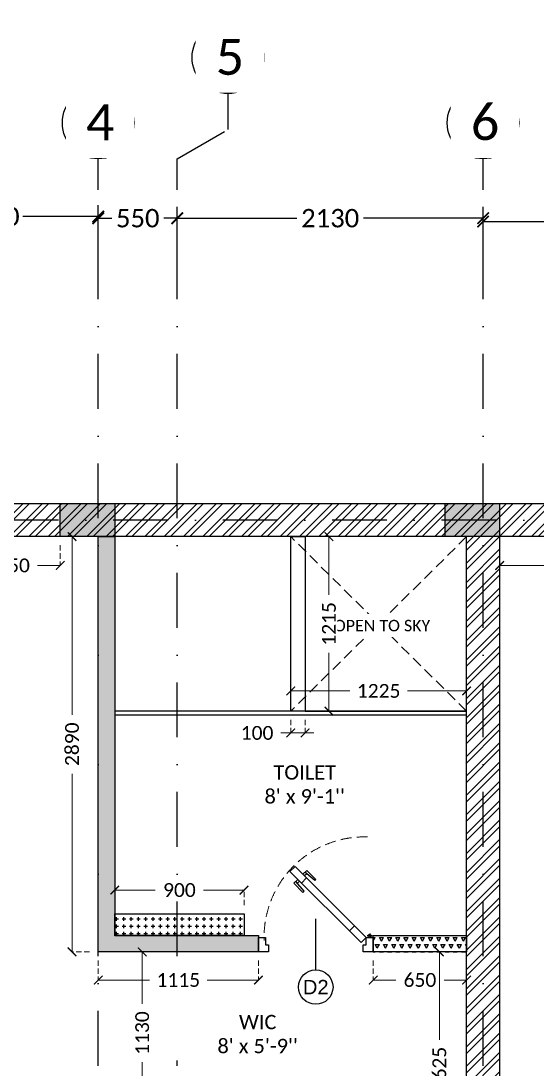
# Model space of a CAD drawing. Header units: millimetres. Extents: x -15000 to 28550, y -17045 to 28620.
# Drawn here: x 3907 to 7501, y 9685 to 16979 of the extents above; entities that cross this region are included whole.
import ezdxf
from ezdxf.enums import TextEntityAlignment as Align

# ---------------------------------------------------------------- set-up
doc = ezdxf.new("R2010")
doc.units = ezdxf.units.MM
doc.header["$LTSCALE"] = 150
for name, pattern in [('$ZCDB_AUDIT_GENERATED_701D', [0]), ('3BHK-W(SB)$0$HIDDEN', [0.375, 0.25, -0.125]), ('DASHDOTX2', [50.8, 25.4, -12.7, 0, -12.7]), ('DASHED', [0.75, 0.5, -0.25])]:
    doc.linetypes.add(name, pattern=pattern)
for name, color, linetype in [('ad-Column', 3, 'Continuous'), ('ad-Column Hatch', 125, 'Continuous'), ('ad-Door', 11, 'Continuous'), ('ad-Elevation 10', 8, 'Continuous'), ('ad-Furniture', 8, 'Continuous'), ('ad-Grid', 8, 'DASHDOTX2'), ('ad-Ledge wall', 6, 'Continuous'), ('ad-Text main', 7, 'Continuous'), ('ad-Text Main_Door&window Label', 7, 'Continuous'), ('ad-Wall', 240, 'Continuous'), ('ad-Wall hatch', 8, 'Continuous')]:
    doc.layers.add(name, color=color, linetype=linetype)
doc.layers.add('ad-Dimension', color=5, linetype='Continuous', lineweight=0, true_color=0x0000ff)
doc.layers.add('ad-Glass Sectionline', color=140, linetype='Continuous', true_color=0x00bfff)
doc.layers.get('ad-Furniture').off()
doc.styles.add('New Text Style', font='arial.ttf', dxfattribs={"height": 100})
doc.styles.get("Standard").update_dxf_attribs({"font": 'calibril.ttf'})
doc.dimstyles.new('A-75-DIM-INT (Framing)', dxfattribs={"dimscale": 100, "dimtxt": 0.8, "dimasz": 0.5, "dimexe": 0, "dimexo": 0.5, "dimgap": 0.5, "dimtad": 0, "dimdec": 0, "dimdsep": 46, "dimtxsty": 'Standard', "dimblk": 'ARCHTICK', "dimcen": 0.025, "dimclrd": 256, "dimclre": 256, "dimclrt": 256, "dimazin": 2, "dimtfac": 1, "dimtdec": 0, "dimtmove": 1, "dimatfit": 0, "dimldrblk": 'ARCHTICK', "dimfxl": 1, "dimtfill": 1, "dimtolj": 1, "dimtzin": 0, "dimarcsym": 0})
pattern_1 = [(60, (4445, 8645), (-28.575, 49.49335), [28.575, -28.575]), (120, (4445, 8645), (-57.15, 3e-08), [28.575, -28.575]), (0, (4430.712, 8669.747), (28.575, 49.49335), [28.575, -28.575])]

# ---------------------------------------------------------------- blocks, each defined once
blk = doc.blocks.new('_ArchTick')
at = {"color": 0, "linetype": 'ByBlock', "const_width": 0.15}
blk.add_lwpolyline([(-0.5, -0.5), (0.5, 0.5)], dxfattribs=at)
blk = doc.blocks.new('*D113')
at = {"layer": 'ad-Dimension', "lineweight": -2}
for p, q in [((2945, 15282.3), (2945, 15697.7)), ((4445, 15282.3), (4445, 15697.7)), ((2945, 15617.7), (3470.1, 15617.7)), ((4445, 15617.7), (3919.9, 15617.7))]:
    blk.add_line(p, q, dxfattribs=at)
at = {"layer": 'Defpoints', "color": 0}
for p in [(4445, 15617.7), (2945, 15202.3), (4445, 15202.3)]:
    blk.add_point(p, dxfattribs=at)
at = {"layer": 'ad-Dimension', "lineweight": -2, "xscale": 80, "yscale": 80, "zscale": 80, "rotation": 180}
blk.add_blockref('_ArchTick', (2945, 15617.7), dxfattribs=at)
at = {"layer": 'ad-Dimension', "lineweight": -2, "xscale": 80, "yscale": 80, "zscale": 80}
blk.add_blockref('_ArchTick', (4445, 15617.7), dxfattribs=at)
at = {"layer": 'ad-Dimension', "insert": (3695, 15617.7), "char_height": 128, "attachment_point": 5, "bg_fill": 3, "box_fill_scale": 1.1, "bg_fill_color": 257, "bg_fill_transparency": 0}
blk.add_mtext('\\A1;1500', dxfattribs=at)
blk = doc.blocks.new('*D114')
at = {"layer": 'ad-Dimension', "lineweight": -2}
for p, q in [((4445, 15219.9), (4445, 15685.8)), ((4995, 15305.7), (4995, 15685.8)), ((4445, 15605.8), (4538.8, 15605.8)), ((4995, 15605.8), (4901.2, 15605.8))]:
    blk.add_line(p, q, dxfattribs=at)
at = {"layer": 'Defpoints', "color": 0}
for p in [(4995, 15605.8), (4995, 15225.7), (4445, 15139.9)]:
    blk.add_point(p, dxfattribs=at)
at = {"layer": 'ad-Dimension', "lineweight": -2, "xscale": 80, "yscale": 80, "zscale": 80, "rotation": 180}
blk.add_blockref('_ArchTick', (4445, 15605.8), dxfattribs=at)
at = {"layer": 'ad-Dimension', "lineweight": -2, "xscale": 80, "yscale": 80, "zscale": 80}
blk.add_blockref('_ArchTick', (4995, 15605.8), dxfattribs=at)
at = {"layer": 'ad-Dimension', "insert": (4720, 15605.8), "char_height": 128, "attachment_point": 5, "bg_fill": 3, "box_fill_scale": 1.1, "bg_fill_color": 257, "bg_fill_transparency": 0}
blk.add_mtext('\\A1;550', dxfattribs=at)
blk = doc.blocks.new('*D115')
at = {"layer": 'ad-Dimension', "lineweight": -2}
for p, q in [((4995, 15219.9), (4995, 15685.8)), ((7125, 15305.7), (7125, 15685.8)), ((4995, 15605.8), (5828, 15605.8)), ((7125, 15605.8), (6292, 15605.8))]:
    blk.add_line(p, q, dxfattribs=at)
at = {"layer": 'Defpoints', "color": 0}
for p in [(7125, 15605.8), (7125, 15225.7), (4995, 15139.9)]:
    blk.add_point(p, dxfattribs=at)
at = {"layer": 'ad-Dimension', "lineweight": -2, "xscale": 80, "yscale": 80, "zscale": 80, "rotation": 180}
blk.add_blockref('_ArchTick', (4995, 15605.8), dxfattribs=at)
at = {"layer": 'ad-Dimension', "lineweight": -2, "xscale": 80, "yscale": 80, "zscale": 80}
blk.add_blockref('_ArchTick', (7125, 15605.8), dxfattribs=at)
at = {"layer": 'ad-Dimension', "insert": (6060, 15605.8), "char_height": 128, "attachment_point": 5, "bg_fill": 3, "box_fill_scale": 1.1, "bg_fill_color": 257, "bg_fill_transparency": 0}
blk.add_mtext('\\A1;2130', dxfattribs=at)
blk = doc.blocks.new('*D116')
at = {"layer": 'ad-Dimension', "lineweight": -2}
for p, q in [((7125, 15282.3), (7125, 15662.4)), ((8425, 15282.3), (8425, 15662.4)), ((7125, 15582.4), (7550.1, 15582.4)), ((8425, 15582.4), (7999.9, 15582.4))]:
    blk.add_line(p, q, dxfattribs=at)
at = {"layer": 'Defpoints', "color": 0}
for p in [(8425, 15582.4), (7125, 15202.3), (8425, 15202.3)]:
    blk.add_point(p, dxfattribs=at)
at = {"layer": 'ad-Dimension', "lineweight": -2, "xscale": 80, "yscale": 80, "zscale": 80, "rotation": 180}
blk.add_blockref('_ArchTick', (7125, 15582.4), dxfattribs=at)
at = {"layer": 'ad-Dimension', "lineweight": -2, "xscale": 80, "yscale": 80, "zscale": 80}
blk.add_blockref('_ArchTick', (8425, 15582.4), dxfattribs=at)
at = {"layer": 'ad-Dimension', "insert": (7775, 15582.4), "char_height": 128, "attachment_point": 5, "bg_fill": 3, "box_fill_scale": 1.1, "bg_fill_color": 257, "bg_fill_transparency": 0}
blk.add_mtext('\\A1;1300', dxfattribs=at)
blk = doc.blocks.new('zw$6AA0')
at = {"layer": 'ad-Column Hatch', "transparency": 33554687}
h = blk.add_hatch(color=256, dxfattribs=at)
h.dxf.hatch_style = 1
h.paths.add_polyline_path([(0, -230), (380, -230), (380, 0), (0, 0)])
at = {"layer": 'ad-Column'}
blk.add_lwpolyline([(0, -230), (380, -230), (380, 0), (0, 0)], close=True, dxfattribs=at)
blk = doc.blocks.new('1625E_Columns')
at = {"layer": 'ad-Column', "xscale": -1, "rotation": 359.9999999999997}
for p in [(4560, 13620), (7240, 13620)]:
    blk.add_blockref('zw$6AA0', p, dxfattribs=at)
blk = doc.blocks.new('$ZCDB_AUDIT_GENERATED_C85C')
at = {"color": 8}
for points in [[(675, 75), (141.8, 359.5)], [(625, 75), (75, 75)], [(50, 25), (50, 0), (0, 0), (0, 50), (25, 50)], [(700, 0), (0, 0)], [(625, 25), (75, 25)], [(675, 50), (700, 50), (700, 0), (650, 0), (650, 25)]]:
    blk.add_lwpolyline(points, dxfattribs=at)
for points in [[(75, 25), (25, 25), (25, 75), (75, 75)], [(675, 25), (625, 25), (625, 75), (675, 75)]]:
    blk.add_lwpolyline(points, close=True, dxfattribs=at)
at = {"color": 140}
for points in [[(625, 60), (75, 60)], [(625, 40), (75, 40)]]:
    blk.add_lwpolyline(points, dxfattribs=at)
at = {"color": 8, "linetype": '$ZCDB_AUDIT_GENERATED_701D'}
blk.add_arc((497.1, 38.3), 473.6, 122.81509, 175.55912, dxfattribs=at)
blk = doc.blocks.new('*U70')
at = {"xscale": -1}
blk.add_blockref('$ZCDB_AUDIT_GENERATED_C85C', (700, 0), dxfattribs=at)
blk = doc.blocks.new('zw$B1C6')
at = {"transparency": 33554559}
h = blk.add_hatch(color=256, dxfattribs=at)
h.dxf.hatch_style = 1
h.set_gradient(color1=(153, 204, 0), color2=(63, 127, 0), name='INVSPHERICAL')
h.paths.add_polyline_path([(0, 0), (-1125, 0), (-1125, -1215), (0, -1215)])
at = {"layer": 'ad-Elevation 10', "linetype": 'DASHED'}
for points in [[(0, -1215), (-1225, 0)], [(0, 0), (-1225, -1215)]]:
    blk.add_lwpolyline(points, dxfattribs=at)
at = {"layer": 'ad-Elevation 10'}
for points in [[(0, 0), (-1125, 0), (-1125, -1215), (0, -1215)], [(-1225, 0), (-1125, 0), (-1125, -1215), (-1225, -1215)]]:
    blk.add_lwpolyline(points, close=True, dxfattribs=at)
at = {"layer": 'ad-Text main', "color": 0, "insert": (-588.8, -619.7), "char_height": 80, "width": 765.811, "attachment_point": 5, "bg_fill": 2}
blk.add_mtext('OPEN TO SKY', dxfattribs=at)
blk = doc.blocks.new('zw$2927')
at = {"layer": 'ad-Glass Sectionline'}
blk.add_lwpolyline([(-7560, -1470), (-5110, -1470), (-5110, -1445), (-7560, -1445)], close=True, dxfattribs=at)
at = {"xscale": -1}
blk.add_blockref('*U70', (-6335, -1470), dxfattribs=at)
blk.add_blockref('zw$B1C6', (-5110, -230))
blk = doc.blocks.new('*U75')
for p, q in [((-463.3, 543.1), (-478.2, 528.2)), ((-528.5, 478), (-513.6, 492.9)), ((-8.3, 111.1), (-41.7, 111.1)), ((-25, 127.8), (-25, 94.4))]:
    blk.add_line(p, q)
for points in [[(-545, 595), (-464.2, 514.2), (-499.5, 478.8), (-580.3, 559.6)], [(-130.8, 180.8), (-464.2, 514.2), (-499.5, 478.8), (-166.2, 145.5)], [(-50, 100), (-130.8, 180.8), (-166.2, 145.5), (-85.4, 64.6)], [(-750, 100), (-750, 50), (-728.6, 50), (-728.6, 35.7), (-728.6, 0), (-800, 0), (-800, 100)], [(-50, 100), (0, 100), (0, 0), (-71.4, 0), (-71.4, 35.7), (-71.4, 50), (-50, 50)]]:
    blk.add_lwpolyline(points, close=True)
for points in [[(-490, 540), (-462.5, 567.5), (-399.7, 504.7), (-407.6, 496.8), (-476.2, 553.8)], [(-525.4, 504.7), (-552.8, 477.2), (-490, 414.3), (-482.2, 422.2), (-539.2, 490.8)]]:
    blk.add_lwpolyline(points)
blk.add_circle((-25, 111.1), 11.1)
at = {"color": 8, "linetype": 'DASHED', "lineweight": 0}
blk.add_arc((-62.1, 102.1), 698.3, 88.18808, 181.81192, dxfattribs=at)
at = {"layer": 'ad-Text Main_Door&window Label'}
blk.add_line((-400, -125), (-400, 230), dxfattribs=at)
blk.add_circle((-400.3, -245), 120, dxfattribs=at)
at = {"layer": 'ad-Text Main_Door&window Label', "style": 'New Text Style'}
blk.add_attdef('D1', text='', height=100, dxfattribs=at).set_placement((-400.3, -245), align=Align.MIDDLE_CENTER)
blk = doc.blocks.new('zw$42B5')
at = {"layer": 'ad-Wall hatch', "transparency": 33554610}
h = blk.add_hatch(dxfattribs=at)
h.set_pattern_fill('ANSI32', color=256, scale=10)
h.paths.add_polyline_path([(8310, 4745), (8540, 4745), (8540, 230), (9240, 230), (9240, 0), (0, 0), (0, 4745), (2830, 4745), (2830, 8645), (0, 8645), (0, 13620), (12120, 13620), (12120, 10220), (11890, 10220), (11890, 13390), (7240, 13390), (7240, 8645), (7010, 8645), (7010, 13390), (230, 13390), (230, 8875), (3345, 8875), (3345, 8645), (3060, 8645), (3060, 4745), (3345, 4745), (3345, 4515), (230, 4515), (230, 230), (8310, 230)])
h = blk.add_hatch(dxfattribs=at)
h.set_pattern_fill('TRIANG', color=256, scale=6)
h.set_pattern_definition(pattern_1)
h.paths.add_polyline_path([(5560, 10615), (5560, 10500), (4445, 10500), (4445, 13390), (4560, 13390), (4560, 10615)])
h = blk.add_hatch(dxfattribs=at)
h.set_pattern_fill('TRIDOTS', color=256, scale=10)
h.set_pattern_definition([(0, (4560, 10615), (127, 219.97), [0, -254])])
h.paths.add_polyline_path([(4560, 10765), (5460, 10765), (5460, 10615), (4560, 10615)])
h = blk.add_hatch(dxfattribs=at)
h.set_pattern_fill('PLUS', color=256, scale=2)
h.set_pattern_definition([(0, (4560, 10627.7), (0, 50.8), [25.4, -25.4]), (90, (4572.7, 10615), (-50.8, 3e-15), [25.4, -25.4])])
h.paths.add_polyline_path([(4560, 10765), (5460, 10765), (5460, 10615), (4560, 10615)])
h = blk.add_hatch(dxfattribs=at)
h.set_pattern_fill('TRIANG', color=256, scale=6)
h.set_pattern_definition(pattern_1)
h.paths.add_polyline_path([(6360, 10615), (7010, 10615), (7010, 10500), (6360, 10500)])
at = {"layer": 'ad-Ledge wall'}
blk.add_lwpolyline([(4560, 10765), (5460, 10765), (5460, 10615), (4560, 10615)], close=True, dxfattribs=at)
at = {"layer": 'ad-Wall'}
blk.add_lwpolyline([(2830, 4745), (2830, 8645), (0, 8645), (0, 13620), (12120, 13620), (12120, 10220), (11890, 10220), (11890, 13390), (7240, 13390), (7240, 8645), (7010, 8645), (7010, 13390), (230, 13390), (230, 8875), (3345, 8875), (3345, 8645), (3060, 8645), (3060, 4745)], dxfattribs=at)
for points in [[(5560, 10615), (5560, 10500), (4445, 10500), (4445, 13390), (4560, 13390), (4560, 10615)], [(6360, 10615), (7010, 10615), (7010, 10500), (6360, 10500)]]:
    blk.add_lwpolyline(points, close=True, dxfattribs=at)
at = {"layer": 'ad-Door', "ltscale": 5}
blk.add_blockref('*U75', (6360, 10500), dxfattribs=at).add_auto_attribs({'D1': 'D2'})
blk = doc.blocks.new('zw$3849')
at = {"layer": 'ad-Text main', "char_height": 100, "width": 1424.195, "attachment_point": 5, "bg_fill": 2}
for s, insert in [("TOILET\\P8' x 9'-1''", (5882.8, 11665)), ("WIC \\P8' x 5'-9''", (5555, 9927.5))]:
    blk.add_mtext(s, dxfattribs=dict(at, insert=insert))
blk = doc.blocks.new('1625_East Villa')
at = {"layer": 'ad-Furniture'}
blk.add_blockref('zw$2927', (12120, 13620), dxfattribs=at)
at = {"layer": 'ad-Wall'}
blk.add_blockref('zw$42B5', (0, 0), dxfattribs=at)
at = {"layer": 'ad-Text main'}
blk.add_blockref('zw$3849', (0, 0), dxfattribs=at)
blk.add_blockref('1625E_Columns', (0, 0))
blk = doc.blocks.new('*D208')
at = {"layer": 'ad-Dimension', "linetype": '3BHK-W(SB)$0$HIDDEN', "lineweight": -2}
for p, q in [((6360, -3180), (6360, -3316)), ((7010, -3180), (7010, -3316))]:
    blk.add_line(p, q, dxfattribs=at)
at = {"layer": 'ad-Dimension', "lineweight": -2}
for p, q in [((6360, -3316), (6517.3, -3316)), ((7010, -3316), (6852.7, -3316))]:
    blk.add_line(p, q, dxfattribs=at)
at = {"layer": 'Defpoints', "color": 0}
for p in [(6360, -3120), (7010, -3120), (7010, -3316)]:
    blk.add_point(p, dxfattribs=at)
at = {"layer": 'ad-Dimension', "lineweight": -2, "xscale": 60, "yscale": 60, "zscale": 60, "rotation": 180}
blk.add_blockref('_ArchTick', (6360, -3316), dxfattribs=at)
at = {"layer": 'ad-Dimension', "lineweight": -2, "xscale": 60, "yscale": 60, "zscale": 60}
blk.add_blockref('_ArchTick', (7010, -3316), dxfattribs=at)
at = {"layer": 'ad-Dimension', "insert": (6685, -3316), "char_height": 96, "attachment_point": 5, "bg_fill": 3, "box_fill_scale": 1.1, "bg_fill_color": 257, "bg_fill_transparency": 0}
blk.add_mtext('\\A1;650', dxfattribs=at)
blk = doc.blocks.new('*D209')
at = {"layer": 'ad-Dimension', "linetype": '3BHK-W(SB)$0$HIDDEN', "lineweight": -2}
for p, q in [((6950, -3120), (6820.5, -3120)), ((6950, -4745), (6820.5, -4745))]:
    blk.add_line(p, q, dxfattribs=at)
at = {"layer": 'ad-Dimension', "lineweight": -2}
for p, q in [((6820.5, -3120), (6820.5, -3731.2)), ((6820.5, -4745), (6820.5, -4133.8))]:
    blk.add_line(p, q, dxfattribs=at)
at = {"layer": 'Defpoints', "color": 0}
for p in [(7010, -3120), (6820.5, -4745), (7010, -4745)]:
    blk.add_point(p, dxfattribs=at)
at = {"layer": 'ad-Dimension', "lineweight": -2, "xscale": 60, "yscale": 60, "zscale": 60}
for p, rotation in [((6820.5, -3120), 90), ((6820.5, -4745), 270)]:
    blk.add_blockref('_ArchTick', p, dxfattribs=dict(at, rotation=rotation))
at = {"layer": 'ad-Dimension', "insert": (6820.5, -3932.5), "char_height": 96, "attachment_point": 5, "rotation": 90, "bg_fill": 3, "box_fill_scale": 1.1, "bg_fill_color": 257, "bg_fill_transparency": 0}
blk.add_mtext('\\A1;1625', dxfattribs=at)
blk = doc.blocks.new('*D213')
at = {"layer": 'ad-Dimension', "linetype": '3BHK-W(SB)$0$HIDDEN', "lineweight": -2}
for p, q in [((3530, -290), (3530, -430.7)), ((4180, -290), (4180, -430.7))]:
    blk.add_line(p, q, dxfattribs=at)
at = {"layer": 'ad-Dimension', "lineweight": -2}
for p, q in [((3530, -430.7), (3687.3, -430.7)), ((4180, -430.7), (4022.7, -430.7))]:
    blk.add_line(p, q, dxfattribs=at)
at = {"layer": 'Defpoints', "color": 0}
for p in [(3530, -230), (4180, -230), (4180, -430.7)]:
    blk.add_point(p, dxfattribs=at)
at = {"layer": 'ad-Dimension', "lineweight": -2, "xscale": 60, "yscale": 60, "zscale": 60, "rotation": 180}
blk.add_blockref('_ArchTick', (3530, -430.7), dxfattribs=at)
at = {"layer": 'ad-Dimension', "lineweight": -2, "xscale": 60, "yscale": 60, "zscale": 60}
blk.add_blockref('_ArchTick', (4180, -430.7), dxfattribs=at)
at = {"layer": 'ad-Dimension', "insert": (3855, -430.7), "char_height": 96, "attachment_point": 5, "bg_fill": 3, "box_fill_scale": 1.1, "bg_fill_color": 257, "bg_fill_transparency": 0}
blk.add_mtext('\\A1;650', dxfattribs=at)
blk = doc.blocks.new('*D214')
at = {"layer": 'ad-Dimension', "linetype": '3BHK-W(SB)$0$HIDDEN', "lineweight": -2}
for p, q in [((7240, -290), (7240, -430.7)), ((8365, -290), (8365, -430.7))]:
    blk.add_line(p, q, dxfattribs=at)
at = {"layer": 'ad-Dimension', "lineweight": -2}
for p, q in [((7240, -430.7), (7601.2, -430.7)), ((8365, -430.7), (8003.8, -430.7))]:
    blk.add_line(p, q, dxfattribs=at)
at = {"layer": 'Defpoints', "color": 0}
for p in [(7240, -230), (8365, -230), (8365, -430.7)]:
    blk.add_point(p, dxfattribs=at)
at = {"layer": 'ad-Dimension', "lineweight": -2, "xscale": 60, "yscale": 60, "zscale": 60, "rotation": 180}
blk.add_blockref('_ArchTick', (7240, -430.7), dxfattribs=at)
at = {"layer": 'ad-Dimension', "lineweight": -2, "xscale": 60, "yscale": 60, "zscale": 60}
blk.add_blockref('_ArchTick', (8365, -430.7), dxfattribs=at)
at = {"layer": 'ad-Dimension', "insert": (7802.5, -430.7), "char_height": 96, "attachment_point": 5, "bg_fill": 3, "box_fill_scale": 1.1, "bg_fill_color": 257, "bg_fill_transparency": 0}
blk.add_mtext('\\A1;1125', dxfattribs=at)
blk = doc.blocks.new('*D221')
at = {"layer": 'ad-Dimension', "linetype": '3BHK-W(SB)$0$HIDDEN', "lineweight": -2}
for p, q in [((4385, -230), (4262.5, -230)), ((4385, -3120), (4262.5, -3120))]:
    blk.add_line(p, q, dxfattribs=at)
at = {"layer": 'ad-Dimension', "lineweight": -2}
for p, q in [((4262.5, -230), (4262.5, -1469.3)), ((4262.5, -3120), (4262.5, -1880.7))]:
    blk.add_line(p, q, dxfattribs=at)
at = {"layer": 'Defpoints', "color": 0}
for p in [(4445, -230), (4262.5, -3120), (4445, -3120)]:
    blk.add_point(p, dxfattribs=at)
at = {"layer": 'ad-Dimension', "lineweight": -2, "xscale": 60, "yscale": 60, "zscale": 60}
for p, rotation in [((4262.5, -230), 90), ((4262.5, -3120), 270)]:
    blk.add_blockref('_ArchTick', p, dxfattribs=dict(at, rotation=rotation))
at = {"layer": 'ad-Dimension', "insert": (4262.5, -1675), "char_height": 96, "attachment_point": 5, "rotation": 90, "bg_fill": 3, "box_fill_scale": 1.1, "bg_fill_color": 257, "bg_fill_transparency": 0}
blk.add_mtext('\\A1;2890', dxfattribs=at)
blk = doc.blocks.new('*D222')
at = {"layer": 'ad-Dimension', "linetype": '3BHK-W(SB)$0$HIDDEN', "lineweight": -2}
for p, q in [((4445, -3180), (4445, -3316)), ((5560, -3180), (5560, -3316))]:
    blk.add_line(p, q, dxfattribs=at)
at = {"layer": 'ad-Dimension', "lineweight": -2}
for p, q in [((4445, -3316), (4801.2, -3316)), ((5560, -3316), (5203.8, -3316))]:
    blk.add_line(p, q, dxfattribs=at)
at = {"layer": 'Defpoints', "color": 0}
for p in [(4445, -3120), (5560, -3120), (5560, -3316)]:
    blk.add_point(p, dxfattribs=at)
at = {"layer": 'ad-Dimension', "lineweight": -2, "xscale": 60, "yscale": 60, "zscale": 60, "rotation": 180}
blk.add_blockref('_ArchTick', (4445, -3316), dxfattribs=at)
at = {"layer": 'ad-Dimension', "lineweight": -2, "xscale": 60, "yscale": 60, "zscale": 60}
blk.add_blockref('_ArchTick', (5560, -3316), dxfattribs=at)
at = {"layer": 'ad-Dimension', "insert": (5002.5, -3316), "char_height": 96, "attachment_point": 5, "bg_fill": 3, "box_fill_scale": 1.1, "bg_fill_color": 257, "bg_fill_transparency": 0}
blk.add_mtext('\\A1;1115', dxfattribs=at)
blk = doc.blocks.new('*D232')
at = {"layer": 'ad-Dimension', "linetype": '3BHK-W(SB)$0$HIDDEN', "lineweight": -2}
for p, q in [((4620, -3120), (4751, -3120)), ((4620, -4250), (4751, -4250))]:
    blk.add_line(p, q, dxfattribs=at)
at = {"layer": 'ad-Dimension', "lineweight": -2}
for p, q in [((4751, -3120), (4751, -3481.6)), ((4751, -4250), (4751, -3888.4))]:
    blk.add_line(p, q, dxfattribs=at)
at = {"layer": 'Defpoints', "color": 0}
for p in [(4560, -3120), (4751, -3120), (4560, -4250)]:
    blk.add_point(p, dxfattribs=at)
at = {"layer": 'ad-Dimension', "lineweight": -2, "xscale": 60, "yscale": 60, "zscale": 60}
for p, rotation in [((4751, -3120), 90), ((4751, -4250), 270)]:
    blk.add_blockref('_ArchTick', p, dxfattribs=dict(at, rotation=rotation))
at = {"layer": 'ad-Dimension', "insert": (4751, -3685), "char_height": 96, "attachment_point": 5, "rotation": 90, "bg_fill": 3, "box_fill_scale": 1.1, "bg_fill_color": 257, "bg_fill_transparency": 0}
blk.add_mtext('\\A1;1130', dxfattribs=at)
blk = doc.blocks.new('*D235')
at = {"layer": 'ad-Dimension', "linetype": '3BHK-W(SB)$0$HIDDEN', "lineweight": -2}
for p, q in [((4560, -2795), (4560, -2690)), ((5460, -2795), (5460, -2690))]:
    blk.add_line(p, q, dxfattribs=at)
at = {"layer": 'ad-Dimension', "lineweight": -2}
for p, q in [((4560, -2690), (4841.3, -2690)), ((5460, -2690), (5178.7, -2690))]:
    blk.add_line(p, q, dxfattribs=at)
at = {"layer": 'Defpoints', "color": 0}
for p in [(5460, -2690), (4560, -2855), (5460, -2855)]:
    blk.add_point(p, dxfattribs=at)
at = {"layer": 'ad-Dimension', "lineweight": -2, "xscale": 60, "yscale": 60, "zscale": 60, "rotation": 180}
blk.add_blockref('_ArchTick', (4560, -2690), dxfattribs=at)
at = {"layer": 'ad-Dimension', "lineweight": -2, "xscale": 60, "yscale": 60, "zscale": 60}
blk.add_blockref('_ArchTick', (5460, -2690), dxfattribs=at)
at = {"layer": 'ad-Dimension', "insert": (5010, -2690), "char_height": 96, "attachment_point": 5, "bg_fill": 3, "box_fill_scale": 1.1, "bg_fill_color": 257, "bg_fill_transparency": 0}
blk.add_mtext('\\A1;900', dxfattribs=at)
blk = doc.blocks.new('*D241')
at = {"layer": 'ad-Dimension', "linetype": '3BHK-W(SB)$0$HIDDEN', "lineweight": -2}
for p, q in [((5945, -230), (6051.6, -230)), ((5945, -1445), (6051.6, -1445))]:
    blk.add_line(p, q, dxfattribs=at)
at = {"layer": 'ad-Dimension', "lineweight": -2}
for p, q in [((6051.6, -230), (6051.6, -636.2)), ((6051.6, -1445), (6051.6, -1038.8))]:
    blk.add_line(p, q, dxfattribs=at)
at = {"layer": 'Defpoints', "color": 0}
for p in [(5885, -230), (5885, -1445), (6051.6, -1445)]:
    blk.add_point(p, dxfattribs=at)
at = {"layer": 'ad-Dimension', "lineweight": -2, "xscale": 60, "yscale": 60, "zscale": 60}
for p, rotation in [((6051.6, -230), 90), ((6051.6, -1445), 270)]:
    blk.add_blockref('_ArchTick', p, dxfattribs=dict(at, rotation=rotation))
at = {"layer": 'ad-Dimension', "insert": (6051.6, -837.5), "char_height": 96, "attachment_point": 5, "rotation": 90, "bg_fill": 3, "box_fill_scale": 1.1, "bg_fill_color": 257, "bg_fill_transparency": 0}
blk.add_mtext('\\A1;1215', dxfattribs=at)
blk = doc.blocks.new('*D242')
at = {"layer": 'ad-Dimension', "linetype": '3BHK-W(SB)$0$HIDDEN', "lineweight": -2}
for p, q in [((5785, -1385), (5785, -1304.1)), ((7010, -1385), (7010, -1304.1))]:
    blk.add_line(p, q, dxfattribs=at)
at = {"layer": 'ad-Dimension', "lineweight": -2}
for p, q in [((5785, -1304.1), (6196.2, -1304.1)), ((7010, -1304.1), (6598.8, -1304.1))]:
    blk.add_line(p, q, dxfattribs=at)
at = {"layer": 'Defpoints', "color": 0}
for p in [(7010, -1304.1), (5785, -1445), (7010, -1445)]:
    blk.add_point(p, dxfattribs=at)
at = {"layer": 'ad-Dimension', "lineweight": -2, "xscale": 60, "yscale": 60, "zscale": 60, "rotation": 180}
blk.add_blockref('_ArchTick', (5785, -1304.1), dxfattribs=at)
at = {"layer": 'ad-Dimension', "lineweight": -2, "xscale": 60, "yscale": 60, "zscale": 60}
blk.add_blockref('_ArchTick', (7010, -1304.1), dxfattribs=at)
at = {"layer": 'ad-Dimension', "insert": (6397.5, -1304.1), "char_height": 96, "attachment_point": 5, "bg_fill": 3, "box_fill_scale": 1.1, "bg_fill_color": 257, "bg_fill_transparency": 0}
blk.add_mtext('\\A1;1225', dxfattribs=at)
blk = doc.blocks.new('*D243')
at = {"layer": 'ad-Dimension', "linetype": '3BHK-W(SB)$0$HIDDEN', "lineweight": -2}
for p, q in [((5785, -1505), (5785, -1596.4)), ((5885, -1505), (5885, -1596.4))]:
    blk.add_line(p, q, dxfattribs=at)
at = {"layer": 'ad-Dimension', "lineweight": -2}
for p, q in [((5785, -1596.4), (5715.9, -1596.4)), ((5785, -1596.4), (5725, -1596.4)), ((5785, -1596.4), (5885, -1596.4)), ((5885, -1596.4), (5945, -1596.4))]:
    blk.add_line(p, q, dxfattribs=at)
at = {"layer": 'Defpoints', "color": 0}
for p in [(5785, -1445), (5885, -1445), (5885, -1596.4)]:
    blk.add_point(p, dxfattribs=at)
at = {"layer": 'ad-Dimension', "lineweight": -2, "xscale": 60, "yscale": 60, "zscale": 60}
blk.add_blockref('_ArchTick', (5785, -1596.4), dxfattribs=at)
at = {"layer": 'ad-Dimension', "lineweight": -2, "xscale": 60, "yscale": 60, "zscale": 60, "rotation": 180}
blk.add_blockref('_ArchTick', (5885, -1596.4), dxfattribs=at)
at = {"layer": 'ad-Dimension', "insert": (5550.9, -1596.4), "char_height": 96, "attachment_point": 5, "bg_fill": 3, "box_fill_scale": 1.1, "bg_fill_color": 257, "bg_fill_transparency": 0}
blk.add_mtext('\\A1;100', dxfattribs=at)
blk = doc.blocks.new('1625E_Grid')
at = {"layer": 'ad-Grid', "ltscale": 0.1}
for points in [[(5348.6, -4463.6), (5348.6, -4213.6), (4995, -4010), (4995, 16020), (5348.6, 16223.6), (5348.6, 16473.6)], [(4445, -4010), (4445, 16020)], [(7125, -4010), (7125, 16020)], [(15600, 13505), (-1800, 13505)]]:
    blk.add_lwpolyline(points, dxfattribs=at)
at = {"layer": 'ad-Grid', "color": 7, "linetype": 'ByBlock'}
for centre in [(5348.6, 16723.6), (4445, 16270), (7125, 16270)]:
    blk.add_circle(centre, 250, dxfattribs=at)
at = {"layer": 'ad-Text main', "char_height": 250, "width": 227.385, "attachment_point": 5, "bg_fill": 2}
for s, insert in [('{\\fCalibri|b0|i0|c0|p34;5}', (5362, 16727.6)), ('{\\fCalibri|b0|i0|c0|p34;4}', (4458.5, 16274)), ('{\\fCalibri|b0|i0|c0|p34;6}', (7138.5, 16274))]:
    blk.add_mtext(s, dxfattribs=dict(at, insert=insert))
at = {"layer": 'ad-Dimension'}
dim = blk.add_linear_dim(base=(4445, 15617.7), p1=(2945, 15202.3), p2=(4445, 15202.3), dimstyle='A-75-DIM-INT (Framing)', override={"dimscale": 80, "dimblk": 'ArchTick', "dimclrd": 256, "dimclre": 256, "dimfxl": 10, "dimtfill": 1, "dimtfillclr": 0}, dxfattribs=at)
dim.commit()
dim.dimension.update_dxf_attribs({"geometry": '*D113', "text_midpoint": (3695, 15617.7)})
dim = blk.add_linear_dim(base=(4995, 15605.8), p1=(4445, 15139.9), p2=(4995, 15225.7), dimstyle='A-75-DIM-INT (Framing)', override={"dimscale": 80, "dimblk": 'ArchTick', "dimclrd": 256, "dimclre": 256, "dimfxl": 10, "dimtfill": 1, "dimtfillclr": 0}, dxfattribs=at)
dim.commit()
dim.dimension.update_dxf_attribs({"geometry": '*D114', "text_midpoint": (4720, 15605.8)})
dim = blk.add_linear_dim(base=(7125, 15605.8), p1=(4995, 15139.9), p2=(7125, 15225.7), dimstyle='A-75-DIM-INT (Framing)', override={"dimscale": 80, "dimblk": 'ArchTick', "dimclrd": 256, "dimclre": 256, "dimfxl": 10, "dimtfill": 1, "dimtfillclr": 0}, dxfattribs=at)
dim.commit()
dim.dimension.update_dxf_attribs({"geometry": '*D115', "text_midpoint": (6060, 15605.8)})
dim = blk.add_linear_dim(base=(8425, 15582.4), p1=(7125, 15202.3), p2=(8425, 15202.3), dimstyle='A-75-DIM-INT (Framing)', override={"dimscale": 80, "dimblk": 'ArchTick', "dimclrd": 256, "dimclre": 256, "dimfxl": 10, "dimtfill": 1, "dimtfillclr": 0}, dxfattribs=at)
dim.commit()
dim.dimension.update_dxf_attribs({"geometry": '*D116', "text_midpoint": (7775, 15582.4)})
blk = doc.blocks.new('zw$33A2')
at = {"layer": 'ad-Dimension'}
for base, p1, p2, picture, middle in [((4262.5, -3120), (4445, -230), (4445, -3120), '*D221', (4262.5, -1675)), ((6051.6, -1445), (5885, -230), (5885, -1445), '*D241', (6051.6, -837.5))]:
    dim = blk.add_linear_dim(base=base, p1=p1, p2=p2, angle=90, dimstyle='A-75-DIM-INT (Framing)', override={"dimscale": 120, "dimblk": 'ArchTick', "dimfxl": 10, "dimtfill": 1, "dimtfillclr": 0}, dxfattribs=at)
    dim.commit()
    dim.dimension.update_dxf_attribs({"geometry": picture, "text_midpoint": middle})
for base, p1, p2, picture, middle in [((8365, -430.7), (7240, -230), (8365, -230), '*D214', (7802.5, -430.7)), ((5460, -2690), (4560, -2855), (5460, -2855), '*D235', (5010, -2690)), ((7010, -3316), (6360, -3120), (7010, -3120), '*D208', (6685, -3316))]:
    dim = blk.add_linear_dim(base=base, p1=p1, p2=p2, dimstyle='A-75-DIM-INT (Framing)', override={"dimscale": 120, "dimblk": 'ArchTick', "dimfxl": 10, "dimtfill": 1, "dimtfillclr": 0}, dxfattribs=at)
    dim.commit()
    dim.dimension.update_dxf_attribs({"geometry": picture, "text_midpoint": middle})
for base, p1, p2, picture, middle in [((4180, -430.7), (3530, -230), (4180, -230), '*D213', (3855, -430.7)), ((7010, -1304.1), (5785, -1445), (7010, -1445), '*D242', (6397.5, -1304.1)), ((5560, -3316), (4445, -3120), (5560, -3120), '*D222', (5002.5, -3316))]:
    dim = blk.add_linear_dim(base=base, p1=p1, p2=p2, dimstyle='A-75-DIM-INT (Framing)', override={"dimscale": 120, "dimblk": 'ArchTick', "dimfxl": 10, "dimtfill": 1, "dimtfillclr": 0}, dxfattribs=at)
    dim.commit()
    dim.dimension.update_dxf_attribs({"geometry": picture, "text_midpoint": middle})
dim = blk.add_linear_dim(base=(6820.5, -4745), p1=(7010, -3120), p2=(7010, -4745), angle=90, dimstyle='A-75-DIM-INT (Framing)', override={"dimscale": 120, "dimblk": 'ArchTick', "dimfxl": 10, "dimtfill": 1, "dimtfillclr": 0}, dxfattribs=at)
dim.commit()
dim.dimension.update_dxf_attribs({"geometry": '*D209', "text_midpoint": (6820.5, -3932.5)})
dim = blk.add_linear_dim(base=(5885, -1596.4), p1=(5785, -1445), p2=(5885, -1445), dimstyle='A-75-DIM-INT (Framing)', override={"dimscale": 120, "dimblk": 'ArchTick', "dimfxl": 10, "dimtfill": 1, "dimtfillclr": 0}, dxfattribs=at)
dim.commit()
dim.dimension.update_dxf_attribs({"geometry": '*D243', "text_midpoint": (5550.9, -1596.4), "dimtype": 128})
dim = blk.add_linear_dim(base=(4751, -3120), p1=(4560, -4250), p2=(4560, -3120), angle=90, dimstyle='A-75-DIM-INT (Framing)', override={"dimscale": 120, "dimblk": 'ArchTick', "dimfxl": 10, "dimtfill": 1, "dimtfillclr": 0}, dxfattribs=at)
dim.commit()
dim.dimension.update_dxf_attribs({"geometry": '*D232', "text_midpoint": (4751, -3685)})

msp = doc.modelspace()

# ---------------------------------------------------------------- block references
msp.add_blockref('1625E_Grid', (0, 0))

# ---------------------------------------------------------------- next in the draw order: block references
msp.add_blockref('1625_East Villa', (0, 0))

# ---------------------------------------------------------------- next in the draw order: block references
at = {"layer": 'ad-Dimension'}
msp.add_blockref('zw$33A2', (0, 13620), dxfattribs=at)

doc.saveas('drawing.dxf')
